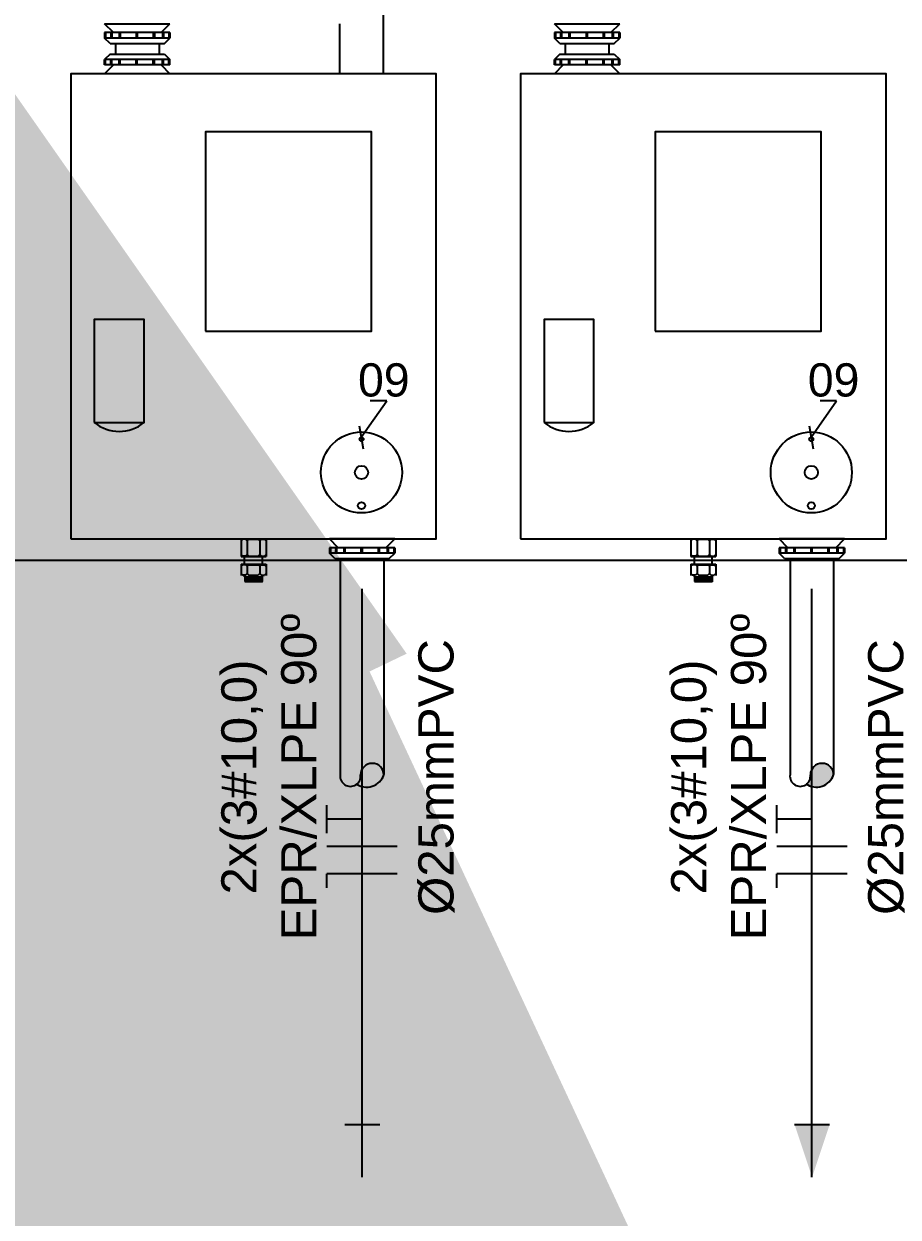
# Model space of a CAD drawing. Header units: inches. Extents: x -3 to 923, y -103 to 154.
# Drawn here: x 259.004 to 259.535, y -88.865 to -88.141 of the extents above; entities that cross this region are included whole.
import ezdxf
from ezdxf.enums import TextEntityAlignment as Align

# ---------------------------------------------------------------- set-up
doc = ezdxf.new("R2010")
doc.units = ezdxf.units.IN
doc.header["$LTSCALE"] = 10
doc.header["$MEASUREMENT"] = 0
doc.linetypes.add('HIDDEN', pattern=[0.375, 0.25, -0.125])
doc.layers.get('DEFPOINTS').update_dxf_attribs({"color": 8})
for name, color, linetype in [('Cotas', 1, 'Continuous'), ('DI-Textos_do_diagrama', 7, 'Continuous'), ('PARA-RAIOS', 240, 'Continuous'), ('QUADROS', 7, 'Continuous'), ('QUADROS_E_CAIXAS', 240, 'Continuous'), ('TXT', 7, 'Continuous')]:
    doc.layers.add(name, color=color, linetype=linetype)
doc.layers.add('VP', color=1, linetype='Continuous', plot=False)
doc.styles.add('Arial', font='arial.ttf')
doc.dimstyles.new('10', dxfattribs={"dimtxt": 0.02, "dimasz": 0.01, "dimexe": 0.01, "dimexo": 0.01, "dimgap": 0.09, "dimtad": 0, "dimtih": 1, "dimtoh": 1, "dimdec": 0, "dimlfac": 1000, "dimzin": 0, "dimdsep": 46, "dimtxsty": 'Arial', "dimblk": 'OBLIQUE', "dimcen": 0, "dimdle": 0.02, "dimclrt": 7, "dimadec": 0, "dimazin": 0, "dimtfac": 1, "dimtdec": 0, "dimtofl": 0, "dimtmove": 0, "dimatfit": 3, "dimldrblk": 'OBLIQUE', "dimfxl": 0, "dimtolj": 1, "dimtzin": 0, "dimarcsym": 0})
doc.dimstyles.new('RICARDO-1-10', dxfattribs={"dimtxt": 0.02, "dimasz": 0.01, "dimexe": 0.01, "dimexo": 0.01, "dimgap": 0.01, "dimtad": 0, "dimtih": 1, "dimtoh": 1, "dimdec": 0, "dimlfac": 1000, "dimzin": 0, "dimdsep": 46, "dimtxsty": 'Arial', "dimblk": 'OBLIQUE', "dimcen": 0, "dimclrt": 2, "dimadec": 0, "dimazin": 0, "dimtfac": 1, "dimtdec": 0, "dimtofl": 0, "dimtmove": 0, "dimatfit": 3, "dimldrblk": 'CLOSEDBLANK', "dimfxl": 0, "dimtolj": 1, "dimtzin": 0, "dimarcsym": 0})
doc.dimstyles.get("Standard").update_dxf_attribs({"dimtxt": 0.18, "dimasz": 0.18, "dimexe": 0.18, "dimexo": 0.0625, "dimgap": 0.09, "dimtad": 0, "dimtih": 1, "dimtoh": 1, "dimdec": 4, "dimzin": 0, "dimdsep": 46, "dimtxsty": 'Standard', "dimcen": 0.09, "dimadec": 0, "dimazin": 0, "dimtfac": 1, "dimtdec": 4, "dimtofl": 0, "dimtmove": 0, "dimatfit": 3, "dimfxl": 0, "dimtolj": 1, "dimtzin": 0, "dimarcsym": 0})

# ---------------------------------------------------------------- blocks, each defined once
blk = doc.blocks.new('_Oblique')
at = {"color": 0, "linetype": 'ByBlock', "lineweight": -2}
blk.add_line((-0.5, -0.5), (0.5, 0.5), dxfattribs=at)
blk = doc.blocks.new('*D38')
at = {"layer": 'DEFPOINTS', "color": 0, "transparency": 16777216}
for p in [(261.01279, -87.58608), (257.94416, -87.67655), (261.01279, -88.16688)]:
    blk.add_point(p, dxfattribs=at)
at = {"layer": 'VP', "color": 0, "lineweight": -2, "transparency": 16777216}
for p, q in [((257.94416, -87.66655), (257.94416, -87.57608)), ((261.01279, -88.15688), (261.01279, -87.57608)), ((257.94416, -87.58608), (259.43859, -87.58608)), ((261.01279, -87.58608), (259.51835, -87.58608))]:
    blk.add_line(p, q, dxfattribs=at)
at = {"layer": 'VP', "color": 0, "lineweight": -2, "transparency": 16777216, "xscale": 0.01, "yscale": 0.01, "zscale": 0.01, "rotation": 180}
blk.add_blockref('_Oblique', (257.94416, -87.58608), dxfattribs=at)
at = {"layer": 'VP', "color": 0, "lineweight": -2, "transparency": 16777216, "xscale": 0.01, "yscale": 0.01, "zscale": 0.01}
blk.add_blockref('_Oblique', (261.01279, -87.58608), dxfattribs=at)
at = {"layer": 'VP', "color": 2, "transparency": 16777216, "insert": (259.47847, -87.58608), "char_height": 0.02, "attachment_point": 5, "style": 'Arial'}
blk.add_mtext('\\A1;3069', dxfattribs=at)
blk = doc.blocks.new('_ClosedBlank')
at = {"color": 0, "linetype": 'ByBlock', "lineweight": -2}
for p, q in [((-1, 0.167), (0, 0)), ((-1, 0.167), (-1, -0.167)), ((0, 0), (-1, -0.167))]:
    blk.add_line(p, q, dxfattribs=at)

msp = doc.modelspace()

# ---------------------------------------------------------------- hatches: boundary and pattern name
at = {"layer": 'Cotas'}
for points in [[(259.22021, -88.80876), (259.19891, -88.80876), (259.20956, -88.84084)], [(259.49336, -88.80876), (259.47206, -88.80876), (259.48271, -88.84084)]]:
    msp.add_hatch(color=2, dxfattribs=at).paths.add_polyline_path(points)
at = {"layer": 'QUADROS'}
for points in [[(259.13872, -88.45349), (259.13694, -88.45349), (259.13594, -88.45449), (259.13594, -88.45324), (259.15107, -88.45324), (259.15107, -88.45449), (259.15007, -88.45349), (259.14828, -88.45349), (259.14729, -88.45449), (259.14629, -88.45349), (259.14072, -88.45349), (259.13972, -88.45449)], [(259.13872, -88.45349), (259.13694, -88.45349), (259.13594, -88.45449), (259.13594, -88.45324), (259.15107, -88.45324), (259.15107, -88.45449), (259.15007, -88.45349), (259.14828, -88.45349), (259.14729, -88.45449), (259.14629, -88.45349), (259.14072, -88.45349), (259.13972, -88.45449)], [(259.41187, -88.45349), (259.41009, -88.45349), (259.40909, -88.45449), (259.40909, -88.45324), (259.42422, -88.45324), (259.42422, -88.45449), (259.42322, -88.45349), (259.42144, -88.45349), (259.42044, -88.45449), (259.41944, -88.45349), (259.41387, -88.45349), (259.41287, -88.45449)], [(259.41187, -88.45349), (259.41009, -88.45349), (259.40909, -88.45449), (259.40909, -88.45324), (259.42422, -88.45324), (259.42422, -88.45449), (259.42322, -88.45349), (259.42144, -88.45349), (259.42044, -88.45449), (259.41944, -88.45349), (259.41387, -88.45349), (259.41287, -88.45449)], [(259.13594, -88.46391), (259.13594, -88.46266), (259.13694, -88.46365), (259.13872, -88.46365), (259.13972, -88.46266), (259.14072, -88.46365), (259.14629, -88.46365), (259.14729, -88.46266), (259.14828, -88.46365), (259.15007, -88.46365), (259.15107, -88.46266), (259.15107, -88.46391)], [(259.40909, -88.46391), (259.40909, -88.46266), (259.41009, -88.46365), (259.41187, -88.46365), (259.41287, -88.46266), (259.41387, -88.46365), (259.41944, -88.46365), (259.42044, -88.46266), (259.42144, -88.46365), (259.42322, -88.46365), (259.42422, -88.46266), (259.42422, -88.46391)]]:
    msp.add_hatch(color=7, dxfattribs=at).paths.add_polyline_path(points)
h = msp.add_hatch(color=7, dxfattribs=at)
h.paths.add_polyline_path([(259.13594, -88.47546), (259.13594, -88.47421), (259.13694, -88.47521), (259.13872, -88.47521), (259.13972, -88.47421), (259.14072, -88.47521), (259.14629, -88.47521), (259.14729, -88.47421), (259.14828, -88.47521), (259.15007, -88.47521), (259.15107, -88.47421), (259.15107, -88.47546)])
h.paths.add_polyline_path([(259.15107, -88.46865), (259.15107, -88.4699), (259.15007, -88.46891), (259.14828, -88.46891), (259.14729, -88.4699), (259.14629, -88.46891), (259.14072, -88.46891), (259.13972, -88.4699), (259.13872, -88.46891), (259.13694, -88.46891), (259.13594, -88.4699), (259.13594, -88.46865)])
h = msp.add_hatch(color=7, dxfattribs=at)
h.paths.add_polyline_path([(259.40909, -88.47546), (259.40909, -88.47421), (259.41009, -88.47521), (259.41187, -88.47521), (259.41287, -88.47421), (259.41387, -88.47521), (259.41944, -88.47521), (259.42044, -88.47421), (259.42144, -88.47521), (259.42322, -88.47521), (259.42422, -88.47421), (259.42422, -88.47546)])
h.paths.add_polyline_path([(259.42422, -88.46865), (259.42422, -88.4699), (259.42322, -88.46891), (259.42144, -88.46891), (259.42044, -88.4699), (259.41944, -88.46891), (259.41387, -88.46891), (259.41287, -88.4699), (259.41187, -88.46891), (259.41009, -88.46891), (259.40909, -88.4699), (259.40909, -88.46865)])
at = {"layer": 'QUADROS_E_CAIXAS'}
for points in [[(259.22263, -88.59648, 0.984252), (259.20851, -88.59648, -0.227327), (259.20578, -88.60194, 0.50056)], [(259.49578, -88.59648, 0.984252), (259.48166, -88.59648, -0.227327), (259.47893, -88.60194, 0.50056)]]:
    msp.add_hatch(color=7, dxfattribs=at).paths.add_polyline_path(points)

# ---------------------------------------------------------------- linework, layer by layer
at = {"layer": 'Cotas', "color": 2}
for p, q in [((259.20939, -88.84071), (259.20939, -88.4835)), ((259.48254, -88.84071), (259.48254, -88.4835)), ((259.19891, -88.80876), (259.22021, -88.80876)), ((259.47206, -88.80876), (259.49336, -88.80876))]:
    msp.add_line(p, q, dxfattribs=at)
at = {"layer": 'PARA-RAIOS', "color": 3}
for p, q in [((259.18803, -88.63197), (259.18803, -88.61483)), ((259.46118, -88.63197), (259.46118, -88.61483)), ((259.20939, -88.6234), (259.18803, -88.6234)), ((259.48254, -88.6234), (259.46118, -88.6234))]:
    msp.add_line(p, q, dxfattribs=at)
at = {"layer": 'PARA-RAIOS', "color": 2}
for p, q in [((259.23076, -88.64), (259.18803, -88.64)), ((259.50391, -88.64), (259.46118, -88.64)), ((259.18803, -88.66518), (259.18803, -88.65661)), ((259.23076, -88.65661), (259.18803, -88.65661)), ((259.46118, -88.66518), (259.46118, -88.65661)), ((259.50391, -88.65661), (259.46118, -88.65661))]:
    msp.add_line(p, q, dxfattribs=at)
at = {"layer": 'QUADROS', "color": 7}
for p, q in [((259.05304, -88.14055), (259.09275, -88.14055)), ((259.05838, -88.14589), (259.05304, -88.14055)), ((259.08741, -88.14589), (259.09275, -88.14055)), ((259.3262, -88.14055), (259.3659, -88.14055)), ((259.33154, -88.14589), (259.3262, -88.14055)), ((259.36056, -88.14589), (259.3659, -88.14055)), ((259.05304, -88.14589), (259.05304, -88.1492)), ((259.09275, -88.14589), (259.05304, -88.14589)), ((259.05635, -88.1525), (259.05304, -88.1492)), ((259.09275, -88.1492), (259.05304, -88.1492)), ((259.05368, -88.14589), (259.05368, -88.1492)), ((259.0568, -88.14589), (259.0568, -88.1492)), ((259.05744, -88.14589), (259.05744, -88.1492)), ((259.06188, -88.14589), (259.06188, -88.1492)), ((259.06251, -88.14589), (259.06251, -88.1492)), ((259.07226, -88.14589), (259.07226, -88.1492)), ((259.07289, -88.14589), (259.07289, -88.1492)), ((259.08264, -88.14589), (259.08264, -88.1492)), ((259.08327, -88.14589), (259.08327, -88.1492)), ((259.08811, -88.14589), (259.08811, -88.1492)), ((259.08874, -88.14589), (259.08874, -88.1492)), ((259.08944, -88.1525), (259.09275, -88.1492)), ((259.09211, -88.14589), (259.09211, -88.1492)), ((259.09275, -88.14589), (259.09275, -88.1492)), ((259.3262, -88.14589), (259.3262, -88.1492)), ((259.3659, -88.14589), (259.3262, -88.14589)), ((259.3295, -88.1525), (259.3262, -88.1492)), ((259.3659, -88.1492), (259.3262, -88.1492)), ((259.32683, -88.14589), (259.32683, -88.1492)), ((259.32995, -88.14589), (259.32995, -88.1492)), ((259.33059, -88.14589), (259.33059, -88.1492)), ((259.33503, -88.14589), (259.33503, -88.1492)), ((259.33567, -88.14589), (259.33567, -88.1492)), ((259.34541, -88.14589), (259.34541, -88.1492)), ((259.34605, -88.14589), (259.34605, -88.1492)), ((259.35579, -88.14589), (259.35579, -88.1492)), ((259.35643, -88.14589), (259.35643, -88.1492)), ((259.36126, -88.14589), (259.36126, -88.1492)), ((259.36189, -88.14589), (259.36189, -88.1492)), ((259.36259, -88.1525), (259.3659, -88.1492)), ((259.36526, -88.14589), (259.36526, -88.1492)), ((259.3659, -88.14589), (259.3659, -88.1492)), ((259.05635, -88.1525), (259.08944, -88.1525)), ((259.05966, -88.1525), (259.05966, -88.15885)), ((259.08613, -88.1525), (259.08613, -88.15885)), ((259.3295, -88.1525), (259.36259, -88.1525)), ((259.33281, -88.1525), (259.33281, -88.15885)), ((259.35928, -88.1525), (259.35928, -88.15885)), ((259.05635, -88.15885), (259.05304, -88.16216)), ((259.09275, -88.16216), (259.05304, -88.16216)), ((259.05304, -88.16547), (259.05304, -88.16216)), ((259.05368, -88.16547), (259.05368, -88.16216)), ((259.05635, -88.15885), (259.08944, -88.15885)), ((259.0568, -88.16547), (259.0568, -88.16216)), ((259.05744, -88.16547), (259.05744, -88.16216)), ((259.06188, -88.16547), (259.06188, -88.16216)), ((259.06251, -88.16547), (259.06251, -88.16216)), ((259.07226, -88.16547), (259.07226, -88.16216)), ((259.07289, -88.16547), (259.07289, -88.16216)), ((259.08264, -88.16547), (259.08264, -88.16216)), ((259.08327, -88.16547), (259.08327, -88.16216)), ((259.08811, -88.16547), (259.08811, -88.16216)), ((259.08874, -88.16547), (259.08874, -88.16216)), ((259.08944, -88.15885), (259.09275, -88.16216)), ((259.09211, -88.16547), (259.09211, -88.16216)), ((259.09275, -88.16547), (259.09275, -88.16216)), ((259.3295, -88.15885), (259.3262, -88.16216)), ((259.3659, -88.16216), (259.3262, -88.16216)), ((259.3262, -88.16547), (259.3262, -88.16216)), ((259.32683, -88.16547), (259.32683, -88.16216)), ((259.3295, -88.15885), (259.36259, -88.15885)), ((259.32995, -88.16547), (259.32995, -88.16216)), ((259.33059, -88.16547), (259.33059, -88.16216)), ((259.33503, -88.16547), (259.33503, -88.16216)), ((259.33567, -88.16547), (259.33567, -88.16216)), ((259.34541, -88.16547), (259.34541, -88.16216)), ((259.34605, -88.16547), (259.34605, -88.16216)), ((259.35579, -88.16547), (259.35579, -88.16216)), ((259.35643, -88.16547), (259.35643, -88.16216)), ((259.36126, -88.16547), (259.36126, -88.16216)), ((259.36189, -88.16547), (259.36189, -88.16216)), ((259.36259, -88.15885), (259.3659, -88.16216)), ((259.36526, -88.16547), (259.36526, -88.16216)), ((259.3659, -88.16547), (259.3659, -88.16216)), ((259.05838, -88.16547), (259.05304, -88.17081)), ((259.09275, -88.16547), (259.05304, -88.16547)), ((259.08741, -88.16547), (259.09275, -88.17081)), ((259.33154, -88.16547), (259.3262, -88.17081)), ((259.3659, -88.16547), (259.3262, -88.16547)), ((259.36056, -88.16547), (259.3659, -88.17081)), ((259.13594, -88.45324), (259.15107, -88.45324)), ((259.13594, -88.45324), (259.13594, -88.46391)), ((259.13594, -88.45324), (259.15107, -88.45324)), ((259.13594, -88.45449), (259.13694, -88.45349)), ((259.13594, -88.45449), (259.13694, -88.45349)), ((259.13872, -88.45349), (259.13694, -88.45349)), ((259.13872, -88.45349), (259.13694, -88.45349)), ((259.13972, -88.45449), (259.13871, -88.45348)), ((259.13972, -88.45449), (259.13871, -88.45348)), ((259.13972, -88.45449), (259.14073, -88.45348)), ((259.13972, -88.45449), (259.14073, -88.45348)), ((259.13972, -88.45449), (259.13972, -88.46266)), ((259.14072, -88.45349), (259.14629, -88.45349)), ((259.14072, -88.45349), (259.14629, -88.45349)), ((259.14729, -88.45449), (259.14628, -88.45348)), ((259.14729, -88.45449), (259.14628, -88.45348)), ((259.14729, -88.45449), (259.14829, -88.45348)), ((259.14729, -88.45449), (259.14829, -88.45348)), ((259.14729, -88.45449), (259.14729, -88.46266)), ((259.14828, -88.45349), (259.15007, -88.45349)), ((259.14828, -88.45349), (259.15007, -88.45349)), ((259.15107, -88.45449), (259.15007, -88.45349)), ((259.15107, -88.45449), (259.15007, -88.45349)), ((259.15107, -88.45324), (259.15107, -88.46391)), ((259.19488, -88.45858), (259.18954, -88.45324)), ((259.18954, -88.45324), (259.22924, -88.45324)), ((259.22924, -88.45324), (259.18954, -88.45324)), ((259.2239, -88.45858), (259.22924, -88.45324)), ((259.40909, -88.45324), (259.42422, -88.45324)), ((259.40909, -88.45324), (259.40909, -88.46391)), ((259.40909, -88.45324), (259.42422, -88.45324)), ((259.40909, -88.45449), (259.41009, -88.45349)), ((259.40909, -88.45449), (259.41009, -88.45349)), ((259.41187, -88.45349), (259.41009, -88.45349)), ((259.41187, -88.45349), (259.41009, -88.45349)), ((259.41287, -88.45449), (259.41186, -88.45348)), ((259.41287, -88.45449), (259.41186, -88.45348)), ((259.41287, -88.45449), (259.41388, -88.45348)), ((259.41287, -88.45449), (259.41388, -88.45348)), ((259.41287, -88.45449), (259.41287, -88.46266)), ((259.41387, -88.45349), (259.41944, -88.45349)), ((259.41387, -88.45349), (259.41944, -88.45349)), ((259.42044, -88.45449), (259.41943, -88.45348)), ((259.42044, -88.45449), (259.41943, -88.45348)), ((259.42044, -88.45449), (259.42145, -88.45348)), ((259.42044, -88.45449), (259.42145, -88.45348)), ((259.42044, -88.45449), (259.42044, -88.46266)), ((259.42144, -88.45349), (259.42322, -88.45349)), ((259.42144, -88.45349), (259.42322, -88.45349)), ((259.42422, -88.45449), (259.42322, -88.45349)), ((259.42422, -88.45449), (259.42322, -88.45349)), ((259.42422, -88.45324), (259.42422, -88.46391)), ((259.46803, -88.45858), (259.46269, -88.45324)), ((259.46269, -88.45324), (259.50239, -88.45324)), ((259.50239, -88.45324), (259.46269, -88.45324)), ((259.49705, -88.45858), (259.50239, -88.45324)), ((259.22924, -88.45858), (259.18954, -88.45858)), ((259.18954, -88.45858), (259.18954, -88.46189)), ((259.19018, -88.45858), (259.19018, -88.46189)), ((259.1933, -88.45858), (259.1933, -88.46189)), ((259.19394, -88.45858), (259.19394, -88.46189)), ((259.19838, -88.45858), (259.19838, -88.46189)), ((259.19901, -88.45858), (259.19901, -88.46189)), ((259.20875, -88.45858), (259.20875, -88.46189)), ((259.20939, -88.45858), (259.20939, -88.46189)), ((259.21913, -88.45858), (259.21913, -88.46189)), ((259.21977, -88.45858), (259.21977, -88.46189)), ((259.2246, -88.45858), (259.2246, -88.46189)), ((259.22524, -88.45858), (259.22524, -88.46189)), ((259.22861, -88.45858), (259.22861, -88.46189)), ((259.22924, -88.45858), (259.22924, -88.46189)), ((259.46269, -88.45858), (259.46269, -88.46189)), ((259.50239, -88.45858), (259.46269, -88.45858)), ((259.46333, -88.45858), (259.46333, -88.46189)), ((259.46645, -88.45858), (259.46645, -88.46189)), ((259.46709, -88.45858), (259.46709, -88.46189)), ((259.47153, -88.45858), (259.47153, -88.46189)), ((259.47216, -88.45858), (259.47216, -88.46189)), ((259.48191, -88.45858), (259.48191, -88.46189)), ((259.48254, -88.45858), (259.48254, -88.46189)), ((259.49229, -88.45858), (259.49229, -88.46189)), ((259.49292, -88.45858), (259.49292, -88.46189)), ((259.49775, -88.45858), (259.49775, -88.46189)), ((259.49839, -88.45858), (259.49839, -88.46189)), ((259.50176, -88.45858), (259.50176, -88.46189)), ((259.50239, -88.45858), (259.50239, -88.46189)), ((259.13594, -88.46266), (259.13694, -88.46365)), ((259.13594, -88.46391), (259.15107, -88.46391)), ((259.13594, -88.46865), (259.15107, -88.46865)), ((259.13594, -88.46865), (259.13594, -88.47546)), ((259.13594, -88.4699), (259.13694, -88.46891)), ((259.13872, -88.46365), (259.13694, -88.46365)), ((259.13872, -88.46891), (259.13694, -88.46891)), ((259.1381, -88.46865), (259.1381, -88.46365)), ((259.13972, -88.46266), (259.13871, -88.46366)), ((259.13972, -88.4699), (259.13871, -88.46889)), ((259.13972, -88.46266), (259.14073, -88.46366)), ((259.13972, -88.4699), (259.14073, -88.46889)), ((259.14072, -88.46365), (259.14629, -88.46365)), ((259.14072, -88.46891), (259.14629, -88.46891)), ((259.14729, -88.46266), (259.14628, -88.46366)), ((259.14729, -88.4699), (259.14628, -88.46889)), ((259.14729, -88.46266), (259.14829, -88.46366)), ((259.14729, -88.4699), (259.14829, -88.46889)), ((259.14828, -88.46365), (259.15007, -88.46365)), ((259.14828, -88.46891), (259.15007, -88.46891)), ((259.1489, -88.46865), (259.1489, -88.46391)), ((259.15107, -88.46266), (259.15007, -88.46365)), ((259.15107, -88.4699), (259.15007, -88.46891)), ((259.15107, -88.46865), (259.15107, -88.47546)), ((259.22924, -88.46189), (259.18954, -88.46189)), ((259.19285, -88.4652), (259.18954, -88.46189)), ((259.19285, -88.4652), (259.22593, -88.4652)), ((259.22593, -88.4652), (259.22924, -88.46189)), ((259.40909, -88.46266), (259.41009, -88.46365)), ((259.40909, -88.46391), (259.42422, -88.46391)), ((259.40909, -88.46865), (259.42422, -88.46865)), ((259.40909, -88.46865), (259.40909, -88.47546)), ((259.40909, -88.4699), (259.41009, -88.46891)), ((259.41187, -88.46365), (259.41009, -88.46365)), ((259.41187, -88.46891), (259.41009, -88.46891)), ((259.41125, -88.46865), (259.41125, -88.46365)), ((259.41287, -88.46266), (259.41186, -88.46366)), ((259.41287, -88.4699), (259.41186, -88.46889)), ((259.41287, -88.46266), (259.41388, -88.46366)), ((259.41287, -88.4699), (259.41388, -88.46889)), ((259.41387, -88.46365), (259.41944, -88.46365)), ((259.41387, -88.46891), (259.41944, -88.46891)), ((259.42044, -88.46266), (259.41943, -88.46366)), ((259.42044, -88.4699), (259.41943, -88.46889)), ((259.42044, -88.46266), (259.42145, -88.46366)), ((259.42044, -88.4699), (259.42145, -88.46889)), ((259.42144, -88.46365), (259.42322, -88.46365)), ((259.42144, -88.46891), (259.42322, -88.46891)), ((259.42206, -88.46865), (259.42206, -88.46391)), ((259.42422, -88.46266), (259.42322, -88.46365)), ((259.42422, -88.4699), (259.42322, -88.46891)), ((259.42422, -88.46865), (259.42422, -88.47546)), ((259.50239, -88.46189), (259.46269, -88.46189)), ((259.466, -88.4652), (259.46269, -88.46189)), ((259.466, -88.4652), (259.49909, -88.4652)), ((259.49909, -88.4652), (259.50239, -88.46189)), ((259.13594, -88.47421), (259.13694, -88.47521)), ((259.13872, -88.47521), (259.13694, -88.47521)), ((259.1381, -88.47622), (259.1381, -88.47521)), ((259.1381, -88.47622), (259.13824, -88.47633)), ((259.1381, -88.47622), (259.1489, -88.47622)), ((259.13972, -88.47421), (259.13871, -88.47522)), ((259.13972, -88.4699), (259.13972, -88.47421)), ((259.13972, -88.47421), (259.14073, -88.47522)), ((259.14072, -88.47521), (259.14629, -88.47521)), ((259.14729, -88.47421), (259.14628, -88.47522)), ((259.14729, -88.4699), (259.14729, -88.47421)), ((259.14729, -88.47421), (259.14829, -88.47522)), ((259.14828, -88.47521), (259.15007, -88.47521)), ((259.1489, -88.47622), (259.14877, -88.47633)), ((259.1489, -88.47622), (259.1489, -88.47521)), ((259.15107, -88.47421), (259.15007, -88.47521)), ((259.40909, -88.47421), (259.41009, -88.47521)), ((259.41187, -88.47521), (259.41009, -88.47521)), ((259.41125, -88.47622), (259.41125, -88.47521)), ((259.41125, -88.47622), (259.41139, -88.47633)), ((259.41125, -88.47622), (259.42206, -88.47622)), ((259.41287, -88.47421), (259.41186, -88.47522)), ((259.41287, -88.4699), (259.41287, -88.47421)), ((259.41287, -88.47421), (259.41388, -88.47522)), ((259.41387, -88.47521), (259.41944, -88.47521)), ((259.42044, -88.47421), (259.41943, -88.47522)), ((259.42044, -88.4699), (259.42044, -88.47421)), ((259.42044, -88.47421), (259.42145, -88.47522)), ((259.42144, -88.47521), (259.42322, -88.47521)), ((259.42206, -88.47622), (259.42192, -88.47633)), ((259.42206, -88.47622), (259.42206, -88.47521)), ((259.42422, -88.47421), (259.42322, -88.47521)), ((259.13824, -88.47914), (259.1381, -88.47925)), ((259.13824, -88.47634), (259.13811, -88.47644)), ((259.13811, -88.47646), (259.13824, -88.47656)), ((259.13824, -88.47658), (259.13811, -88.47668)), ((259.13811, -88.47669), (259.13824, -88.47679)), ((259.13824, -88.47681), (259.13811, -88.47691)), ((259.13811, -88.47692), (259.13824, -88.47703)), ((259.13824, -88.47704), (259.13811, -88.47714)), ((259.13811, -88.47716), (259.13824, -88.47726)), ((259.13824, -88.47727), (259.13811, -88.47737)), ((259.13811, -88.47739), (259.13824, -88.47749)), ((259.13824, -88.47751), (259.13811, -88.47761)), ((259.13811, -88.47762), (259.13824, -88.47772)), ((259.13824, -88.47774), (259.13811, -88.47784)), ((259.13811, -88.47786), (259.13824, -88.47796)), ((259.13824, -88.47797), (259.13811, -88.47807)), ((259.13811, -88.47809), (259.13824, -88.47819)), ((259.13824, -88.47821), (259.13811, -88.47831)), ((259.13811, -88.47832), (259.13824, -88.47842)), ((259.13824, -88.47844), (259.13811, -88.47854)), ((259.13811, -88.47856), (259.13824, -88.47866)), ((259.13824, -88.47867), (259.13811, -88.47877)), ((259.13811, -88.47879), (259.13824, -88.47889)), ((259.13824, -88.4789), (259.13811, -88.47901)), ((259.13811, -88.47902), (259.13824, -88.47912)), ((259.14877, -88.47657), (259.13812, -88.47645)), ((259.14877, -88.4768), (259.13812, -88.47668)), ((259.14877, -88.47703), (259.13812, -88.47692)), ((259.14877, -88.47727), (259.13812, -88.47715)), ((259.14877, -88.4775), (259.13812, -88.47738)), ((259.14877, -88.47773), (259.13812, -88.47762)), ((259.14877, -88.47797), (259.13812, -88.47785)), ((259.14877, -88.4782), (259.13812, -88.47808)), ((259.14877, -88.47843), (259.13812, -88.47831)), ((259.14877, -88.47866), (259.13812, -88.47855)), ((259.14877, -88.4789), (259.13812, -88.47878)), ((259.14877, -88.47913), (259.13812, -88.47901)), ((259.13823, -88.47633), (259.14889, -88.47645)), ((259.13823, -88.47657), (259.14889, -88.47668)), ((259.13823, -88.4768), (259.14889, -88.47692)), ((259.13823, -88.47703), (259.14889, -88.47715)), ((259.13823, -88.47727), (259.14889, -88.47738)), ((259.13823, -88.4775), (259.14889, -88.47762)), ((259.13823, -88.47773), (259.14889, -88.47785)), ((259.13823, -88.47797), (259.14889, -88.47808)), ((259.13823, -88.4782), (259.14889, -88.47831)), ((259.13823, -88.47843), (259.14889, -88.47855)), ((259.13823, -88.47866), (259.14889, -88.47878)), ((259.13823, -88.4789), (259.14889, -88.47901)), ((259.13823, -88.47913), (259.1489, -88.47925)), ((259.14877, -88.47634), (259.14889, -88.47644)), ((259.14889, -88.47646), (259.14877, -88.47656)), ((259.14877, -88.47658), (259.14889, -88.47668)), ((259.14889, -88.47669), (259.14877, -88.47679)), ((259.14877, -88.47681), (259.14889, -88.47691)), ((259.14889, -88.47692), (259.14877, -88.47703)), ((259.14877, -88.47704), (259.14889, -88.47714)), ((259.14889, -88.47716), (259.14877, -88.47726)), ((259.14877, -88.47727), (259.14889, -88.47737)), ((259.14889, -88.47739), (259.14877, -88.47749)), ((259.14877, -88.47751), (259.14889, -88.47761)), ((259.14889, -88.47762), (259.14877, -88.47772)), ((259.14877, -88.47774), (259.14889, -88.47784)), ((259.14889, -88.47786), (259.14877, -88.47796)), ((259.14877, -88.47797), (259.14889, -88.47807)), ((259.14889, -88.47809), (259.14877, -88.47819)), ((259.14877, -88.47821), (259.14889, -88.47831)), ((259.14889, -88.47832), (259.14877, -88.47842)), ((259.14877, -88.47844), (259.14889, -88.47854)), ((259.14889, -88.47856), (259.14877, -88.47866)), ((259.14877, -88.47867), (259.14889, -88.47877)), ((259.14889, -88.47879), (259.14877, -88.47889)), ((259.14877, -88.4789), (259.14889, -88.47901)), ((259.14889, -88.47902), (259.14877, -88.47912)), ((259.14877, -88.47914), (259.1489, -88.47925)), ((259.41139, -88.47914), (259.41125, -88.47925)), ((259.41139, -88.47634), (259.41126, -88.47644)), ((259.41126, -88.47646), (259.41139, -88.47656)), ((259.41139, -88.47658), (259.41126, -88.47668)), ((259.41126, -88.47669), (259.41139, -88.47679)), ((259.41139, -88.47681), (259.41126, -88.47691)), ((259.41126, -88.47692), (259.41139, -88.47703)), ((259.41139, -88.47704), (259.41126, -88.47714)), ((259.41126, -88.47716), (259.41139, -88.47726)), ((259.41139, -88.47727), (259.41126, -88.47737)), ((259.41126, -88.47739), (259.41139, -88.47749)), ((259.41139, -88.47751), (259.41126, -88.47761)), ((259.41126, -88.47762), (259.41139, -88.47772)), ((259.41139, -88.47774), (259.41126, -88.47784)), ((259.41126, -88.47786), (259.41139, -88.47796)), ((259.41139, -88.47797), (259.41126, -88.47807)), ((259.41126, -88.47809), (259.41139, -88.47819)), ((259.41139, -88.47821), (259.41126, -88.47831)), ((259.41126, -88.47832), (259.41139, -88.47842)), ((259.41139, -88.47844), (259.41126, -88.47854)), ((259.41126, -88.47856), (259.41139, -88.47866)), ((259.41139, -88.47867), (259.41126, -88.47877)), ((259.41126, -88.47879), (259.41139, -88.47889)), ((259.41139, -88.4789), (259.41126, -88.47901)), ((259.41126, -88.47902), (259.41139, -88.47912)), ((259.42192, -88.47657), (259.41127, -88.47645)), ((259.42192, -88.4768), (259.41127, -88.47668)), ((259.42192, -88.47703), (259.41127, -88.47692)), ((259.42192, -88.47727), (259.41127, -88.47715)), ((259.42192, -88.4775), (259.41127, -88.47738)), ((259.42192, -88.47773), (259.41127, -88.47762)), ((259.42192, -88.47797), (259.41127, -88.47785)), ((259.42192, -88.4782), (259.41127, -88.47808)), ((259.42192, -88.47843), (259.41127, -88.47831)), ((259.42192, -88.47866), (259.41127, -88.47855)), ((259.42192, -88.4789), (259.41127, -88.47878)), ((259.42192, -88.47913), (259.41127, -88.47901)), ((259.41139, -88.47633), (259.42204, -88.47645)), ((259.41139, -88.47657), (259.42204, -88.47668)), ((259.41139, -88.4768), (259.42204, -88.47692)), ((259.41139, -88.47703), (259.42204, -88.47715)), ((259.41139, -88.47727), (259.42204, -88.47738)), ((259.41139, -88.4775), (259.42204, -88.47762)), ((259.41139, -88.47773), (259.42204, -88.47785)), ((259.41139, -88.47797), (259.42204, -88.47808)), ((259.41139, -88.4782), (259.42204, -88.47831)), ((259.41139, -88.47843), (259.42204, -88.47855)), ((259.41139, -88.47866), (259.42204, -88.47878)), ((259.41139, -88.4789), (259.42204, -88.47901)), ((259.41139, -88.47913), (259.42206, -88.47925)), ((259.42192, -88.47634), (259.42205, -88.47644)), ((259.42205, -88.47646), (259.42192, -88.47656)), ((259.42192, -88.47658), (259.42205, -88.47668)), ((259.42205, -88.47669), (259.42192, -88.47679)), ((259.42192, -88.47681), (259.42205, -88.47691)), ((259.42205, -88.47692), (259.42192, -88.47703)), ((259.42192, -88.47704), (259.42205, -88.47714)), ((259.42205, -88.47716), (259.42192, -88.47726)), ((259.42192, -88.47727), (259.42205, -88.47737)), ((259.42205, -88.47739), (259.42192, -88.47749)), ((259.42192, -88.47751), (259.42205, -88.47761)), ((259.42205, -88.47762), (259.42192, -88.47772)), ((259.42192, -88.47774), (259.42205, -88.47784)), ((259.42205, -88.47786), (259.42192, -88.47796)), ((259.42192, -88.47797), (259.42205, -88.47807)), ((259.42205, -88.47809), (259.42192, -88.47819)), ((259.42192, -88.47821), (259.42205, -88.47831)), ((259.42205, -88.47832), (259.42192, -88.47842)), ((259.42192, -88.47844), (259.42205, -88.47854)), ((259.42205, -88.47856), (259.42192, -88.47866)), ((259.42192, -88.47867), (259.42205, -88.47877)), ((259.42205, -88.47879), (259.42192, -88.47889)), ((259.42192, -88.4789), (259.42205, -88.47901)), ((259.42205, -88.47902), (259.42192, -88.47912)), ((259.42192, -88.47914), (259.42206, -88.47925))]:
    msp.add_line(p, q, dxfattribs=at)
for points in [[(259.03255, -88.45324), (259.25446, -88.45324), (259.25446, -88.17081), (259.03255, -88.17081)], [(259.3057, -88.45324), (259.52761, -88.45324), (259.52761, -88.17081), (259.3057, -88.17081)], [(259.11425, -88.32716), (259.21512, -88.32716), (259.21512, -88.20611), (259.11425, -88.20611)], [(259.3874, -88.32716), (259.48827, -88.32716), (259.48827, -88.20611), (259.3874, -88.20611)], [(259.04677, -88.38263), (259.07703, -88.38263), (259.07703, -88.32009), (259.04677, -88.32009)], [(259.31992, -88.38263), (259.35018, -88.38263), (259.35018, -88.32009), (259.31992, -88.32009)]]:
    msp.add_lwpolyline(points, close=True, dxfattribs=at)
for centre, radius in [((259.20907, -88.41289), 0.02461), ((259.48222, -88.41289), 0.02461), ((259.20907, -88.39272), 0.00121), ((259.48222, -88.39272), 0.00121), ((259.20907, -88.41289), 0.00403), ((259.48222, -88.41289), 0.00403), ((259.20907, -88.43307), 0.00218), ((259.20907, -88.43307), 0.00218), ((259.20907, -88.43307), 0.00218), ((259.48222, -88.43307), 0.00218), ((259.48222, -88.43307), 0.00218), ((259.48222, -88.43307), 0.00218)]:
    msp.add_circle(centre, radius, dxfattribs=at)
for centre, radius, start, end in [((259.0619, -88.36403), 0.02398, 230.88257, 309.11743), ((259.33505, -88.36403), 0.02398, 230.88257, 309.11743), ((259.13812, -88.47645), 0.0000101, 127.97542, 232.02458), ((259.13812, -88.47668), 0.0000101, 127.97542, 232.02458), ((259.13812, -88.47692), 0.0000101, 127.97542, 232.02458), ((259.13812, -88.47715), 0.0000101, 127.97542, 232.02458), ((259.13812, -88.47738), 0.0000101, 127.97542, 232.02458), ((259.13812, -88.47762), 0.0000101, 127.97542, 232.02458), ((259.13812, -88.47785), 0.0000101, 127.97542, 232.02458), ((259.13812, -88.47808), 0.0000101, 127.97542, 232.02458), ((259.13812, -88.47831), 0.0000101, 127.97542, 232.02458), ((259.13812, -88.47855), 0.0000101, 127.97542, 232.02458), ((259.13812, -88.47878), 0.0000101, 127.97542, 232.02458), ((259.13812, -88.47901), 0.0000101, 127.97542, 232.02458), ((259.13823, -88.47633), 0.0000101, 307.97542, 52.02458), ((259.13823, -88.47657), 0.0000101, 307.97542, 52.02458), ((259.13823, -88.4768), 0.0000101, 307.97542, 52.02458), ((259.13823, -88.47703), 0.0000101, 307.97542, 52.02458), ((259.13823, -88.47727), 0.0000101, 307.97542, 52.02458), ((259.13823, -88.4775), 0.0000101, 307.97542, 52.02458), ((259.13823, -88.47773), 0.0000101, 307.97542, 52.02458), ((259.13823, -88.47797), 0.0000101, 307.97542, 52.02458), ((259.13823, -88.4782), 0.0000101, 307.97542, 52.02458), ((259.13823, -88.47843), 0.0000101, 307.97542, 52.02458), ((259.13823, -88.47866), 0.0000101, 307.97542, 52.02458), ((259.13823, -88.4789), 0.0000101, 307.97542, 52.02458), ((259.13823, -88.47913), 0.0000101, 307.97542, 52.02458), ((259.14877, -88.47633), 0.0000101, 127.97542, 232.02458), ((259.14877, -88.47657), 0.0000101, 127.97542, 232.02458), ((259.14877, -88.4768), 0.0000101, 127.97542, 232.02458), ((259.14877, -88.47703), 0.0000101, 127.97542, 232.02458), ((259.14877, -88.47727), 0.0000101, 127.97542, 232.02458), ((259.14877, -88.4775), 0.0000101, 127.97542, 232.02458), ((259.14877, -88.47773), 0.0000101, 127.97542, 232.02458), ((259.14877, -88.47797), 0.0000101, 127.97542, 232.02458), ((259.14877, -88.4782), 0.0000101, 127.97542, 232.02458), ((259.14877, -88.47843), 0.0000101, 127.97542, 232.02458), ((259.14877, -88.47866), 0.0000101, 127.97542, 232.02458), ((259.14877, -88.4789), 0.0000101, 127.97542, 232.02458), ((259.14877, -88.47913), 0.0000101, 127.97542, 232.02458), ((259.14889, -88.47645), 0.0000101, 307.97542, 52.02458), ((259.14889, -88.47668), 0.0000101, 307.97542, 52.02458), ((259.14889, -88.47692), 0.0000101, 307.97542, 52.02458), ((259.14889, -88.47715), 0.0000101, 307.97542, 52.02458), ((259.14889, -88.47738), 0.0000101, 307.97542, 52.02458), ((259.14889, -88.47762), 0.0000101, 307.97542, 52.02458), ((259.14889, -88.47785), 0.0000101, 307.97542, 52.02458), ((259.14889, -88.47808), 0.0000101, 307.97542, 52.02458), ((259.14889, -88.47831), 0.0000101, 307.97542, 52.02458), ((259.14889, -88.47855), 0.0000101, 307.97542, 52.02458), ((259.14889, -88.47878), 0.0000101, 307.97542, 52.02458), ((259.14889, -88.47901), 0.0000101, 307.97542, 52.02458), ((259.41127, -88.47645), 0.0000101, 127.97542, 232.02458), ((259.41127, -88.47668), 0.0000101, 127.97542, 232.02458), ((259.41127, -88.47692), 0.0000101, 127.97542, 232.02458), ((259.41127, -88.47715), 0.0000101, 127.97542, 232.02458), ((259.41127, -88.47738), 0.0000101, 127.97542, 232.02458), ((259.41127, -88.47762), 0.0000101, 127.97542, 232.02458), ((259.41127, -88.47785), 0.0000101, 127.97542, 232.02458), ((259.41127, -88.47808), 0.0000101, 127.97542, 232.02458), ((259.41127, -88.47831), 0.0000101, 127.97542, 232.02458), ((259.41127, -88.47855), 0.0000101, 127.97542, 232.02458), ((259.41127, -88.47878), 0.0000101, 127.97542, 232.02458), ((259.41127, -88.47901), 0.0000101, 127.97542, 232.02458), ((259.41139, -88.47633), 0.0000101, 307.97542, 52.02458), ((259.41139, -88.47657), 0.0000101, 307.97542, 52.02458), ((259.41139, -88.4768), 0.0000101, 307.97542, 52.02458), ((259.41139, -88.47703), 0.0000101, 307.97542, 52.02458), ((259.41139, -88.47727), 0.0000101, 307.97542, 52.02458), ((259.41139, -88.4775), 0.0000101, 307.97542, 52.02458), ((259.41139, -88.47773), 0.0000101, 307.97542, 52.02458), ((259.41139, -88.47797), 0.0000101, 307.97542, 52.02458), ((259.41139, -88.4782), 0.0000101, 307.97542, 52.02458), ((259.41139, -88.47843), 0.0000101, 307.97542, 52.02458), ((259.41139, -88.47866), 0.0000101, 307.97542, 52.02458), ((259.41139, -88.4789), 0.0000101, 307.97542, 52.02458), ((259.41139, -88.47913), 0.0000101, 307.97542, 52.02458), ((259.42192, -88.47633), 0.0000101, 127.97542, 232.02458), ((259.42192, -88.47657), 0.0000101, 127.97542, 232.02458), ((259.42192, -88.4768), 0.0000101, 127.97542, 232.02458), ((259.42192, -88.47703), 0.0000101, 127.97542, 232.02458), ((259.42192, -88.47727), 0.0000101, 127.97542, 232.02458), ((259.42192, -88.4775), 0.0000101, 127.97542, 232.02458), ((259.42192, -88.47773), 0.0000101, 127.97542, 232.02458), ((259.42192, -88.47797), 0.0000101, 127.97542, 232.02458), ((259.42192, -88.4782), 0.0000101, 127.97542, 232.02458), ((259.42192, -88.47843), 0.0000101, 127.97542, 232.02458), ((259.42192, -88.47866), 0.0000101, 127.97542, 232.02458), ((259.42192, -88.4789), 0.0000101, 127.97542, 232.02458), ((259.42192, -88.47913), 0.0000101, 127.97542, 232.02458), ((259.42204, -88.47645), 0.0000101, 307.97542, 52.02458), ((259.42204, -88.47668), 0.0000101, 307.97542, 52.02458), ((259.42204, -88.47692), 0.0000101, 307.97542, 52.02458), ((259.42204, -88.47715), 0.0000101, 307.97542, 52.02458), ((259.42204, -88.47738), 0.0000101, 307.97542, 52.02458), ((259.42204, -88.47762), 0.0000101, 307.97542, 52.02458), ((259.42204, -88.47785), 0.0000101, 307.97542, 52.02458), ((259.42204, -88.47808), 0.0000101, 307.97542, 52.02458), ((259.42204, -88.47831), 0.0000101, 307.97542, 52.02458), ((259.42204, -88.47855), 0.0000101, 307.97542, 52.02458), ((259.42204, -88.47878), 0.0000101, 307.97542, 52.02458), ((259.42204, -88.47901), 0.0000101, 307.97542, 52.02458)]:
    msp.add_arc(centre, radius, start, end, dxfattribs=at)
at = {"layer": 'QUADROS_E_CAIXAS', "color": 7, "linetype": 'HIDDEN', "ltscale": 10}
for p, q in [((259.22219, -87.97094), (259.22219, -88.17081)), ((259.19572, -88.14055), (259.19572, -88.17081))]:
    msp.add_line(p, q, dxfattribs=at)
at = {"layer": 'QUADROS_E_CAIXAS', "color": 7, "linetype": 'HIDDEN'}
for p, q in [((259.19616, -88.4652), (259.19616, -88.59634)), ((259.22263, -88.4652), (259.22263, -88.59634)), ((259.46931, -88.4652), (259.46931, -88.59634)), ((259.49578, -88.4652), (259.49578, -88.59634))]:
    msp.add_line(p, q, dxfattribs=at)
at = {"layer": 'QUADROS_E_CAIXAS', "color": 7}
for centre, radius, start, end in [((259.21557, -88.59659), 0.00706, 0.90944, 179.09056), ((259.48872, -88.59659), 0.00706, 0.90944, 179.09056), ((259.20233, -88.59727), 0.00622, 172.71063, 7.28937), ((259.21216, -88.5929), 0.01106, 234.78402, 341.14682), ((259.47548, -88.59727), 0.00622, 172.71063, 7.28937), ((259.48531, -88.5929), 0.01106, 234.78402, 341.14682)]:
    msp.add_arc(centre, radius, start, end, dxfattribs=at)
at = {"layer": 'TXT', "color": 3, "linetype": 'HIDDEN', "ltscale": 10}
msp.add_lwpolyline([(260.55368, -88.46628), (257.96623, -88.46628, -0.414214), (257.91579, -88.41584), (257.91579, -88.40167)], format="xyb", dxfattribs=at)

# ---------------------------------------------------------------- texts
at = {"layer": 'Cotas', "color": 7, "linetype": 'Continuous', "lineweight": 0, "char_height": 0.020174, "attachment_point": 9, "style": 'Arial'}
for insert in [(259.23828, -88.3671), (259.51144, -88.3671)]:
    msp.add_mtext('09', dxfattribs=dict(at, insert=insert))
at = {"layer": 'DI-Textos_do_diagrama', "linetype": 'Continuous', "style": 'Arial'}
for s, height, p in [('EPR/XLPE 90º', 0.0213642, (259.18805, -88.59783)), ('EPR/XLPE 90º', 0.0213642, (259.4612, -88.59783)), ('%%C25mmPVC', 0.021364, (259.27134, -88.59783)), ('%%C25mmPVC', 0.021364, (259.54449, -88.59783)), ('2x(3#10,0)', 0.021364, (259.15169, -88.59783)), ('2x(3#10,0)', 0.021364, (259.42485, -88.59783))]:
    msp.add_text(s, height=height, rotation=90, dxfattribs=at).set_placement(p, align=Align.BOTTOM_CENTER)

# ---------------------------------------------------------------- dimensions: what is measured, and where the dimension line sits
at = {"layer": 'VP', "color": 7}
dim = msp.add_linear_dim(base=(261.01279, -87.58608), p1=(257.94416, -87.67655), p2=(261.01279, -88.16688), dimstyle='RICARDO-1-10', dxfattribs=at)
dim.commit()
dim.dimension.update_dxf_attribs({"geometry": '*D38', "text_midpoint": (259.47847, -87.58608)})

# ---------------------------------------------------------------- leaders
at = {"layer": 'Cotas', "linetype": 'Continuous', "lineweight": 0}
for points in [[(259.20891, -88.39152), (259.22435, -88.36952), (259.21435, -88.36952)], [(259.48206, -88.39152), (259.4975, -88.36952), (259.4875, -88.36952)]]:
    msp.add_leader(points, dimstyle='10', dxfattribs=at)
at = {"layer": 'PARA-RAIOS', "color": 5}
for points in [[(257.68357, -89.269), (257.74653, -89.22492)], [(257.73533, -89.38541), (257.77389, -89.36743)]]:
    msp.add_leader(points, dimstyle='Standard', override={"dimtxt": 1.7, "dimasz": 1.7, "dimexe": 1, "dimexo": 1, "dimgap": 0, "dimtad": 1, "dimtih": 0, "dimtoh": 0, "dimdec": 0, "dimzin": 8, "dimcen": 1, "dimclrd": 5, "dimclre": 5, "dimclrt": 7, "dimtdec": 0, "dimtofl": 1, "dimatfit": 3}, dxfattribs=at)

doc.saveas('drawing.dxf')
